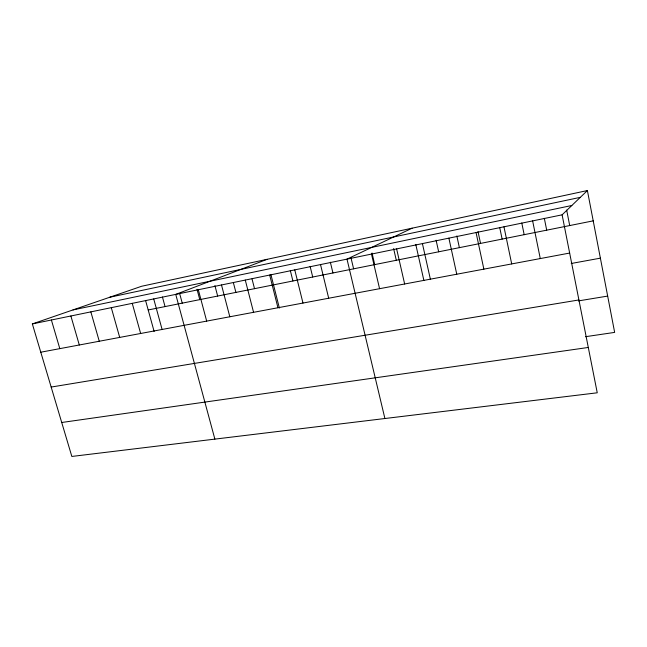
<?xml version="1.0" encoding="UTF-8"?>
<svg xmlns="http://www.w3.org/2000/svg" width="647" height="647" viewBox="0 0 647 647"><rect width="100%" height="100%" fill="white"/><g stroke="black" fill="none" stroke-linecap="round" stroke-linejoin="round"><path stroke-width="0.97" d="M562.106 214.828L597.246 392.794L71.841 456.45L32.35 323.921L562.106 214.828L587.395 190.55L614.65 332.396L585.438 336.707M412.131 228.181L346.994 259.132L384.9 418.52M267.074 259.326L175.741 294.393L214.877 439.119M32.35 323.921L141.644 286.257L587.395 190.55M109.885 297.199L580.319 197.343M73.006 309.913L571.827 205.495M148.195 309.962L593.218 220.853M40.777 352.211L569.651 253.058M571.228 263.483L600.384 258.161M51.162 387.06L578.911 299.957M578.361 300.912L607.67 296.083M61.724 422.491L588.293 347.463M51.388 319.998L59.815 348.644M70.879 315.987L79.306 344.988M90.847 311.878L99.266 341.244M111.292 307.665L119.703 337.419M132.247 303.354L140.65 333.488M145.575 300.483L154.123 331.442M153.719 298.93L162.106 329.469M162.437 297.005L165.05 306.589M179.631 293.463L182.244 303.144M197.02 289.29L199.777 299.634M198.33 289.743L206.676 321.106M214.909 285.594L217.659 296.059M221.5 284.971L229.814 316.771M233.405 282.788L235.904 292.404M252.031 278.954L254.522 288.675M245.278 280.078L253.567 312.315M270.891 274.465L279.367 308.061M269.686 275.048L277.943 307.746M290.301 270.462L292.913 280.984M294.765 269.888L302.982 303.055M310.115 266.378L312.719 277.021M320.524 264.583L328.692 298.235M330.35 262.205L332.946 272.969M350.892 257.377L353.61 268.837M372.025 253.017L374.718 264.607M371.499 254.085L379.571 288.691M396.627 248.909L404.65 283.993M393.611 248.561L396.296 260.288M415.778 244.412L423.898 280.539M422.418 243.595L430.368 279.172M436.102 240.223L438.666 251.804M448.881 238.145L456.766 274.223M456.847 235.945L459.386 247.655M476.055 232.548L483.867 269.136M478.02 231.577L480.543 243.418M503.964 226.806L511.696 263.919M499.71 227.518L502.137 239.099M521.781 222.972L524.183 234.683M532.635 220.902L540.277 258.565M544.329 218.33L546.707 230.17M566.675 210.105L569.708 225.56"/></g></svg>
